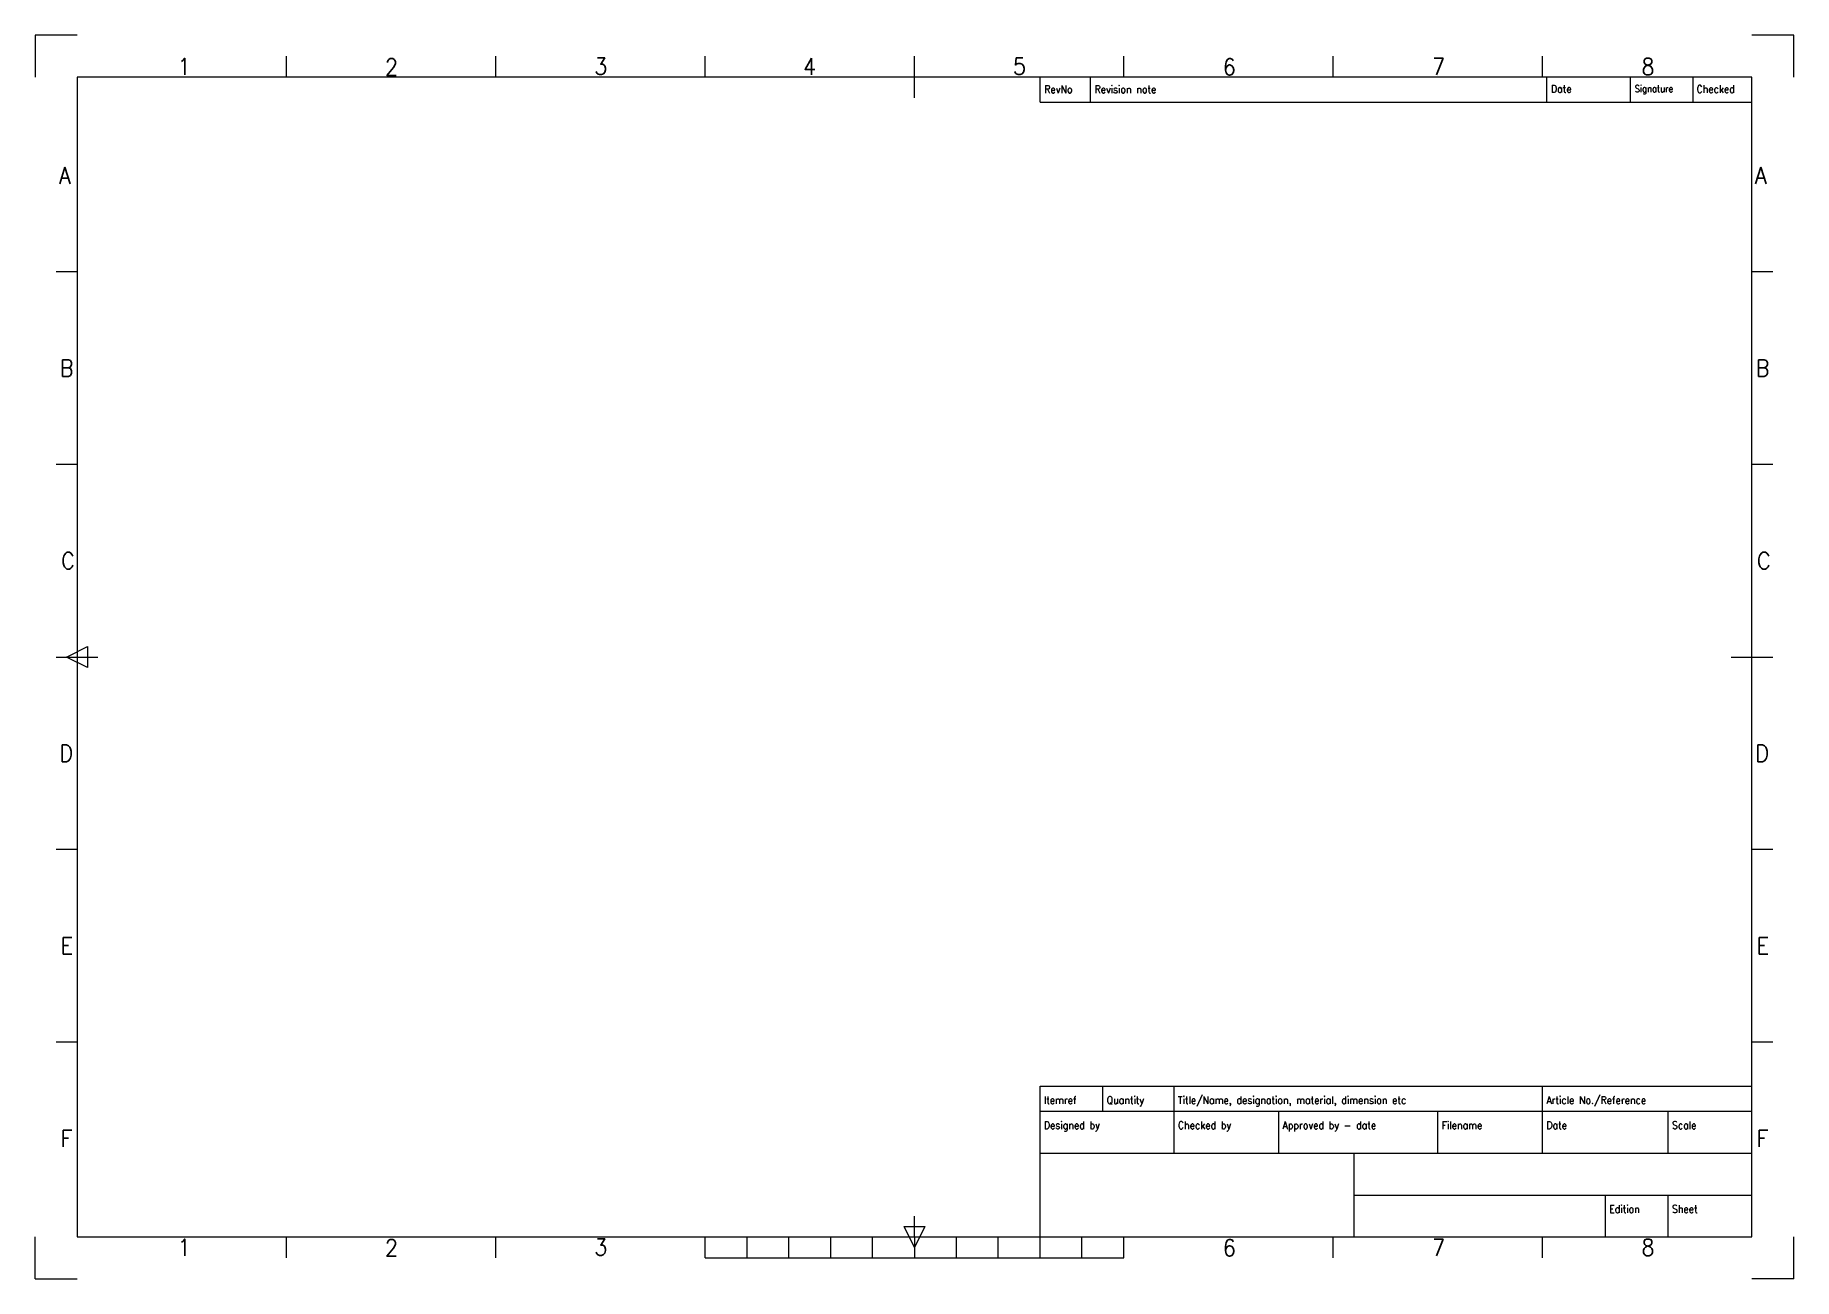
# Model space of a CAD drawing. Extents: x 0 to 420, y 0 to 297.
import ezdxf

# ---------------------------------------------------------------- set-up
doc = ezdxf.new("R2010")
doc.units = 0
doc.layers.get('0').update_dxf_attribs({"lineweight": 0, "true_color": 0xffffff})
for name, color, linetype, lineweight, true_color in [('FRAME050', 6, 'Continuous', 0, 0xff00ff), ('FRAME070', 5, 'Continuous', 0, 0x0000ff), ('FRAME200', 8, 'Continuous', 0, 0x808080)]:
    doc.layers.add(name, color=color, linetype=linetype, lineweight=lineweight, true_color=true_color)
doc.styles.add('textstyle20', font='Standard')
doc.styles.add('textstyle21', font='Standard')
doc.styles.add('textstyle22', font='Standard')
doc.styles.add('textstyle23', font='Standard')
doc.styles.add('textstyle24', font='Standard')
doc.styles.add('textstyle25', font='Standard')
doc.styles.add('textstyle26', font='Standard')
doc.styles.add('textstyle27', font='Standard')
doc.styles.add('textstyle28', font='Standard')
doc.styles.add('textstyle29', font='Standard')
doc.styles.add('textstyle30', font='Standard')
doc.styles.add('textstyle31', font='Standard')
doc.styles.add('textstyle32', font='Standard')
doc.styles.add('textstyle33', font='Standard')
doc.styles.add('textstyle34', font='Standard')
doc.styles.add('textstyle35', font='Standard')
doc.styles.add('textstyle36', font='Standard')
doc.styles.add('textstyle37', font='Standard')
doc.styles.add('textstyle38', font='Standard')
doc.styles.add('textstyle39', font='Standard')
doc.styles.add('textstyle40', font='Standard')
doc.styles.add('textstyle41', font='Standard')
doc.styles.add('textstyle42', font='Standard')
doc.styles.add('textstyle43', font='Standard')
doc.styles.add('textstyle44', font='Standard')
doc.styles.add('textstyle45', font='Standard')
doc.styles.add('textstyle46', font='Standard')
doc.styles.add('textstyle47', font='Standard')
doc.styles.add('textstyle48', font='Standard')
doc.styles.add('textstyle49', font='Standard')
doc.styles.add('textstyle50', font='Standard')
doc.styles.add('textstyle51', font='Standard')
doc.styles.add('textstyle52', font='Standard')
doc.styles.add('textstyle53', font='Standard')
doc.styles.add('textstyle54', font='Standard')
doc.styles.add('textstyle55', font='Standard')
doc.styles.add('textstyle56', font='Standard')
doc.styles.add('textstyle57', font='Standard')
doc.styles.add('textstyle58', font='Standard')
doc.styles.add('textstyle59', font='Standard')
doc.styles.add('textstyle60', font='Standard')
doc.styles.add('textstyle61', font='Standard')
doc.styles.add('textstyle62', font='Standard')

msp = doc.modelspace()

# ---------------------------------------------------------------- linework, layer by layer
at = {"layer": 'FRAME050'}
for p, q in [((60, 287), (60, 292)), ((110, 287), (110, 292)), ((160, 287), (160, 292)), ((210, 282), (210, 292)), ((260, 287), (260, 292)), ((310, 287), (310, 292)), ((360, 287), (360, 292)), ((10, 240.5), (5, 240.5)), ((415, 240.5), (410, 240.5)), ((10, 194.5), (5, 194.5)), ((415, 194.5), (410, 194.5)), ((5, 148.5), (15, 148.5)), ((7.5, 148.5), (12.5, 151)), ((12.5, 146), (7.5, 148.5)), ((12.5, 151), (12.5, 146)), ((405, 148.5), (415, 148.5)), ((10, 102.5), (5, 102.5)), ((415, 102.5), (410, 102.5)), ((10, 56.5), (5, 56.5)), ((415, 56.5), (410, 56.5)), ((210, 10), (210, 15)), ((60, 5), (60, 10)), ((110, 5), (110, 10)), ((160, 5), (160, 10)), ((170, 5), (170, 10)), ((180, 5), (180, 10)), ((190, 5), (190, 10)), ((200, 5), (200, 10)), ((210, 7.5), (207.5, 12.5)), ((207.5, 12.5), (212.5, 12.5)), ((212.5, 12.5), (210, 7.5)), ((210, 10), (210, 5)), ((220, 5), (220, 10)), ((230, 5), (230, 10)), ((240, 5), (240, 10)), ((250, 5), (250, 10)), ((260, 5), (260, 10)), ((310, 5), (310, 10)), ((360, 5), (360, 10)), ((160, 5), (260, 5))]:
    msp.add_line(p, q, dxfattribs=at)
at = {"layer": 'FRAME070'}
for p, q in [((410, 287), (10, 287)), ((10, 287), (10, 10)), ((240, 281), (240, 287)), ((252, 281), (252, 287)), ((361, 281), (361, 287)), ((381, 281), (381, 287)), ((396, 281), (396, 287)), ((410, 10), (410, 287)), ((240, 281), (410, 281)), ((240, 46), (410, 46)), ((240, 40), (240, 46)), ((255, 40), (255, 46)), ((272, 40), (272, 46)), ((360, 40), (360, 46)), ((240, 40), (410, 40)), ((240, 10), (240, 40)), ((272, 30), (272, 40)), ((297, 30), (297, 40)), ((335, 30), (335, 40)), ((360, 30), (360, 40)), ((390, 30), (390, 40)), ((240, 30), (410, 30)), ((315, 10), (315, 30)), ((315, 20), (410, 20)), ((375, 10), (375, 20)), ((390, 10), (390, 20)), ((10, 10), (410, 10))]:
    msp.add_line(p, q, dxfattribs=at)
at = {"layer": 'FRAME200'}
for p, q in [((10, 297), (0, 297)), ((0, 297), (0, 287)), ((420, 297), (410, 297)), ((420, 287), (420, 297)), ((0, 0), (0, 10)), ((420, 0), (420, 10)), ((0, 0), (10, 0)), ((420, 0), (410, 0))]:
    msp.add_line(p, q, dxfattribs=at)

# ---------------------------------------------------------------- texts
at = {"width": 100, "attachment_point": 1}
for s, insert, char_height, style in [('RevNo', (241, 284.982877), 1.8, 'textstyle46'), ('Revision note', (253, 284.982877), 1.8, 'textstyle47'), ('Date', (362, 285.074015), 1.8, 'textstyle50'), ('Signature', (382, 285.028446), 1.6, 'textstyle48'), ('Checked', (396.764012, 285.028446), 1.8, 'textstyle49'), ('Itemref', (240.90424, 43.576266), 1.8, 'textstyle51'), ('Quantity', (255.90424, 43.576266), 1.8, 'textstyle52'), ('Title/Name, designation, material, dimension etc', (272.90424, 43.576266), 1.8, 'textstyle58'), ('Article No./Reference', (360.90424, 43.576266), 1.8, 'textstyle59'), ('Designed by', (240.90424, 37.576266), 1.8, 'textstyle53'), ('Checked by', (272.90424, 37.576266), 1.8, 'textstyle54'), ('Approved by - date', (297.90424, 37.576266), 1.8, 'textstyle55'), ('Filename', (335.90424, 37.576266), 1.8, 'textstyle56'), ('Date', (360.90424, 37.576266), 1.8, 'textstyle57'), ('Scale', (390.90424, 37.576266), 1.8, 'textstyle60'), ('Edition', (375.90424, 17.576266), 1.8, 'textstyle61'), ('Sheet', (390.90424, 17.576266), 1.8, 'textstyle62')]:
    msp.add_mtext(s, dxfattribs=dict(at, insert=insert, char_height=char_height, style=style))
at = {"layer": 'FRAME050', "char_height": 4, "width": 100, "attachment_point": 7}
for s, insert, style in [('1', (34, 287.5), 'textstyle33'), ('2', (83.530669, 287.399606), 'textstyle32'), ('3', (133.517157, 287.582843), 'textstyle34'), ('4', (183.4, 287.5), 'textstyle35'), ('5', (233.517157, 287.582843), 'textstyle36'), ('6', (283.620472, 287.410236), 'textstyle37'), ('7', (333.6, 287.5), 'textstyle38'), ('8', (383.6, 287.5), 'textstyle39'), ('A', (5.7, 261.5), 'textstyle20'), ('A', (410.7, 261.5), 'textstyle26'), ('B', (5.9, 215.5), 'textstyle21'), ('B', (410.9, 215.5), 'textstyle27'), ('C', (6.193198, 169.5), 'textstyle22'), ('C', (411.193198, 169.5), 'textstyle28'), ('D', (5.786091, 123.5), 'textstyle23'), ('D', (410.786091, 123.5), 'textstyle29'), ('E', (6.1, 77.5), 'textstyle24'), ('E', (411.1, 77.5), 'textstyle30'), ('F', (6.1, 31.5), 'textstyle25'), ('F', (411.1, 31.5), 'textstyle31'), ('1', (34, 5.5), 'textstyle40'), ('2', (83.530669, 5.399606), 'textstyle42'), ('3', (133.517157, 5.582843), 'textstyle41'), ('6', (283.620472, 5.410236), 'textstyle44'), ('7', (333.6, 5.5), 'textstyle43'), ('8', (383.6, 5.5), 'textstyle45')]:
    msp.add_mtext(s, dxfattribs=dict(at, insert=insert, style=style))

doc.saveas('drawing.dxf')
